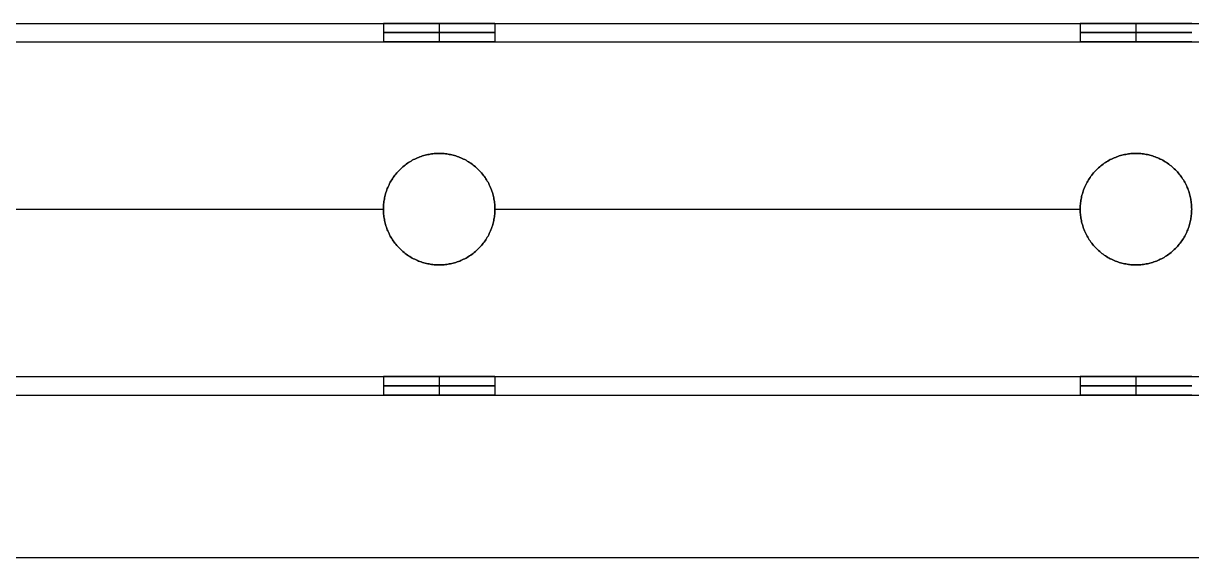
# Model space of a CAD drawing. Header units: millimetres. Extents: x -6529 to 809, y -8611 to 207.
# Drawn here: x -381.2 to -255.5, y -7953 to -7895.5 of the extents above; entities that cross this region are included whole.
import ezdxf

# ---------------------------------------------------------------- set-up
doc = ezdxf.new("R2010")
doc.units = ezdxf.units.MM
doc.header["$MEASUREMENT"] = 0
doc.layers.add('platen', color=7, linetype='Continuous', true_color=0x007f00)
doc.layers.add('staal', color=5, linetype='Continuous', true_color=0x0000ff)

# ---------------------------------------------------------------- blocks, each defined once
blk = doc.blocks.new('top plaat')
at = {"layer": 'platen'}
for p, q in [((0, -618), (1316, -618)), ((0, -618, 18), (1316, -618, 18))]:
    blk.add_line(p, q, dxfattribs=at)

msp = doc.modelspace()

# ---------------------------------------------------------------- linework, layer by layer
at = {"layer": 'staal'}
for p, q in [((-342.47, -7895.5, 1972), (-342.47, -7897.5, 1972)), ((-336.47, -7895.5, 1978), (-336.47, -7897.5, 1978)), ((-336.47, -7895.5, 1966), (-336.47, -7897.5, 1966)), ((-330.47, -7895.5, 1972), (-330.47, -7897.5, 1972)), ((-267.47, -7895.5, 1972), (-267.47, -7897.5, 1972)), ((-261.47, -7895.5, 1978), (-261.47, -7897.5, 1978)), ((-261.47, -7895.5, 1966), (-261.47, -7897.5, 1966)), ((-336.47, -7909.5, 1954), (-336.47, -7909.5, 1952)), ((-336.47, -7909.5, 1992), (-336.47, -7909.5, 1990)), ((-261.47, -7909.5, 1954), (-261.47, -7909.5, 1952)), ((-261.47, -7909.5, 1992), (-261.47, -7909.5, 1990)), ((-342.47, -7915.5, 1954), (-342.47, -7915.5, 1952)), ((-342.47, -7915.5, 1992), (-342.47, -7915.5, 1990)), ((-330.47, -7915.5, 1954), (-330.47, -7915.5, 1952)), ((-330.47, -7915.5, 1992), (-330.47, -7915.5, 1990)), ((-267.47, -7915.5, 1954), (-267.47, -7915.5, 1952)), ((-267.47, -7915.5, 1992), (-267.47, -7915.5, 1990)), ((-336.47, -7921.5, 1954), (-336.47, -7921.5, 1952)), ((-336.47, -7921.5, 1992), (-336.47, -7921.5, 1990)), ((-261.47, -7921.5, 1954), (-261.47, -7921.5, 1952)), ((-261.47, -7921.5, 1992), (-261.47, -7921.5, 1990)), ((-342.47, -7933.5, 1972), (-342.47, -7935.5, 1972)), ((-336.47, -7933.5, 1978), (-336.47, -7935.5, 1978)), ((-336.47, -7933.5, 1966), (-336.47, -7935.5, 1966)), ((-330.47, -7933.5, 1972), (-330.47, -7935.5, 1972)), ((-267.47, -7933.5, 1972), (-267.47, -7935.5, 1972)), ((-261.47, -7933.5, 1978), (-261.47, -7935.5, 1978)), ((-261.47, -7933.5, 1966), (-261.47, -7935.5, 1966))]:
    msp.add_line(p, q, dxfattribs=at)
for points in [[(-466.97, -7895.5, 1952), (-149.22, -7895.5, 1952), (168.53, -7895.5, 1952)], [(-466.97, -7895.5, 1992), (-149.22, -7895.5, 1992), (168.53, -7895.5, 1992)], [(-405.47, -7895.5, 1972), (-373.97, -7895.5, 1972), (-342.47, -7895.5, 1972)], [(-330.47, -7895.5, 1972), (-298.97, -7895.5, 1972), (-267.47, -7895.5, 1972)], [(-466.97, -7897.5, 1954), (-149.22, -7897.5, 1954), (168.53, -7897.5, 1954)], [(-466.97, -7897.5, 1990), (-149.22, -7897.5, 1990), (168.53, -7897.5, 1990)], [(-405.47, -7897.5, 1972), (-373.97, -7897.5, 1972), (-342.47, -7897.5, 1972)], [(-330.47, -7897.5, 1972), (-298.97, -7897.5, 1972), (-267.47, -7897.5, 1972)], [(-405.47, -7915.5, 1952), (-373.97, -7915.5, 1952), (-342.47, -7915.5, 1952)], [(-405.47, -7915.5, 1992), (-373.97, -7915.5, 1992), (-342.47, -7915.5, 1992)], [(-405.47, -7915.5, 1954), (-373.97, -7915.5, 1954), (-342.47, -7915.5, 1954)], [(-405.47, -7915.5, 1990), (-373.97, -7915.5, 1990), (-342.47, -7915.5, 1990)], [(-330.47, -7915.5, 1952), (-298.97, -7915.5, 1952), (-267.47, -7915.5, 1952)], [(-330.47, -7915.5, 1992), (-298.97, -7915.5, 1992), (-267.47, -7915.5, 1992)], [(-330.47, -7915.5, 1954), (-298.97, -7915.5, 1954), (-267.47, -7915.5, 1954)], [(-330.47, -7915.5, 1990), (-298.97, -7915.5, 1990), (-267.47, -7915.5, 1990)], [(-466.97, -7933.5, 1954), (-149.22, -7933.5, 1954), (168.53, -7933.5, 1954)], [(-466.97, -7933.5, 1990), (-149.22, -7933.5, 1990), (168.53, -7933.5, 1990)], [(-405.47, -7933.5, 1972), (-373.97, -7933.5, 1972), (-342.47, -7933.5, 1972)], [(-330.47, -7933.5, 1972), (-298.97, -7933.5, 1972), (-267.47, -7933.5, 1972)], [(-466.97, -7935.5, 1952), (-149.22, -7935.5, 1952), (168.53, -7935.5, 1952)], [(-466.97, -7935.5, 1992), (-149.22, -7935.5, 1992), (168.53, -7935.5, 1992)], [(-405.47, -7935.5, 1972), (-373.97, -7935.5, 1972), (-342.47, -7935.5, 1972)], [(-330.47, -7935.5, 1972), (-298.97, -7935.5, 1972), (-267.47, -7935.5, 1972)]]:
    msp.add_open_spline(points, degree=2, dxfattribs=at)
for points, weights, knots in [([(-336.47, -7895.5, 1978), (-330.47, -7895.5, 1978), (-330.47, -7895.5, 1972), (-330.47, -7895.5, 1966), (-336.47, -7895.5, 1966), (-342.47, -7895.5, 1966), (-342.47, -7895.5, 1972), (-342.47, -7895.5, 1978), (-336.47, -7895.5, 1978)], [1, 0.707106781187, 1, 0.707106781187, 1, 0.707106781187, 1, 0.707106781187, 1], [0, 0, 0, 7.853982, 7.853982, 15.707963, 15.707963, 23.561945, 23.561945, 31.415927, 31.415927, 31.415927]), ([(-261.47, -7895.5, 1978), (-255.47, -7895.5, 1978), (-255.47, -7895.5, 1972), (-255.47, -7895.5, 1966), (-261.47, -7895.5, 1966), (-267.47, -7895.5, 1966), (-267.47, -7895.5, 1972), (-267.47, -7895.5, 1978), (-261.47, -7895.5, 1978)], [1, 0.707106781187, 1, 0.707106781187, 1, 0.707106781187, 1, 0.707106781187, 1], [0, 0, 0, 7.853982, 7.853982, 15.707963, 15.707963, 23.561945, 23.561945, 31.415927, 31.415927, 31.415927]), ([(-336.47, -7896.5, 1978), (-330.47, -7896.5, 1978), (-330.47, -7896.5, 1972), (-330.47, -7896.5, 1966), (-336.47, -7896.5, 1966), (-342.47, -7896.5, 1966), (-342.47, -7896.5, 1972), (-342.47, -7896.5, 1978), (-336.47, -7896.5, 1978)], [1, 0.707106781187, 1, 0.707106781187, 1, 0.707106781187, 1, 0.707106781187, 1], [0, 0, 0, 7.853982, 7.853982, 15.707963, 15.707963, 23.561945, 23.561945, 31.415927, 31.415927, 31.415927]), ([(-261.47, -7896.5, 1978), (-255.47, -7896.5, 1978), (-255.47, -7896.5, 1972), (-255.47, -7896.5, 1966), (-261.47, -7896.5, 1966), (-267.47, -7896.5, 1966), (-267.47, -7896.5, 1972), (-267.47, -7896.5, 1978), (-261.47, -7896.5, 1978)], [1, 0.707106781187, 1, 0.707106781187, 1, 0.707106781187, 1, 0.707106781187, 1], [0, 0, 0, 7.853982, 7.853982, 15.707963, 15.707963, 23.561945, 23.561945, 31.415927, 31.415927, 31.415927]), ([(-336.47, -7897.5, 1978), (-342.47, -7897.5, 1978), (-342.47, -7897.5, 1972), (-342.47, -7897.5, 1966), (-336.47, -7897.5, 1966), (-330.47, -7897.5, 1966), (-330.47, -7897.5, 1972), (-330.47, -7897.5, 1978), (-336.47, -7897.5, 1978)], [1, 0.707106781187, 1, 0.707106781187, 1, 0.707106781187, 1, 0.707106781187, 1], [-31.415927, -31.415927, -31.415927, -23.561945, -23.561945, -15.707963, -15.707963, -7.853982, -7.853982, 0, 0, 0]), ([(-261.47, -7897.5, 1978), (-267.47, -7897.5, 1978), (-267.47, -7897.5, 1972), (-267.47, -7897.5, 1966), (-261.47, -7897.5, 1966), (-255.47, -7897.5, 1966), (-255.47, -7897.5, 1972), (-255.47, -7897.5, 1978), (-261.47, -7897.5, 1978)], [1, 0.707106781187, 1, 0.707106781187, 1, 0.707106781187, 1, 0.707106781187, 1], [-31.415927, -31.415927, -31.415927, -23.561945, -23.561945, -15.707963, -15.707963, -7.853982, -7.853982, 0, 0, 0]), ([(-336.47, -7921.5, 1952), (-342.47, -7921.5, 1952), (-342.47, -7915.5, 1952), (-342.47, -7909.5, 1952), (-336.47, -7909.5, 1952), (-330.47, -7909.5, 1952), (-330.47, -7915.5, 1952), (-330.47, -7921.5, 1952), (-336.47, -7921.5, 1952)], [1, 0.707106781187, 1, 0.707106781187, 1, 0.707106781187, 1, 0.707106781187, 1], [-31.415927, -31.415927, -31.415927, -23.561945, -23.561945, -15.707963, -15.707963, -7.853982, -7.853982, 0, 0, 0]), ([(-336.47, -7921.5, 1992), (-330.47, -7921.5, 1992), (-330.47, -7915.5, 1992), (-330.47, -7909.5, 1992), (-336.47, -7909.5, 1992), (-342.47, -7909.5, 1992), (-342.47, -7915.5, 1992), (-342.47, -7921.5, 1992), (-336.47, -7921.5, 1992)], [1, 0.707106781187, 1, 0.707106781187, 1, 0.707106781187, 1, 0.707106781187, 1], [0, 0, 0, 7.853982, 7.853982, 15.707963, 15.707963, 23.561945, 23.561945, 31.415927, 31.415927, 31.415927]), ([(-336.47, -7921.5, 1954), (-330.47, -7921.5, 1954), (-330.47, -7915.5, 1954), (-330.47, -7909.5, 1954), (-336.47, -7909.5, 1954), (-342.47, -7909.5, 1954), (-342.47, -7915.5, 1954), (-342.47, -7921.5, 1954), (-336.47, -7921.5, 1954)], [1, 0.707106781187, 1, 0.707106781187, 1, 0.707106781187, 1, 0.707106781187, 1], [0, 0, 0, 7.853982, 7.853982, 15.707963, 15.707963, 23.561945, 23.561945, 31.415927, 31.415927, 31.415927]), ([(-336.47, -7921.5, 1990), (-342.47, -7921.5, 1990), (-342.47, -7915.5, 1990), (-342.47, -7909.5, 1990), (-336.47, -7909.5, 1990), (-330.47, -7909.5, 1990), (-330.47, -7915.5, 1990), (-330.47, -7921.5, 1990), (-336.47, -7921.5, 1990)], [1, 0.707106781187, 1, 0.707106781187, 1, 0.707106781187, 1, 0.707106781187, 1], [-31.415927, -31.415927, -31.415927, -23.561945, -23.561945, -15.707963, -15.707963, -7.853982, -7.853982, 0, 0, 0]), ([(-336.47, -7921.5, 1953), (-330.47, -7921.5, 1953), (-330.47, -7915.5, 1953), (-330.47, -7909.5, 1953), (-336.47, -7909.5, 1953), (-342.47, -7909.5, 1953), (-342.47, -7915.5, 1953), (-342.47, -7921.5, 1953), (-336.47, -7921.5, 1953)], [1, 0.707106781187, 1, 0.707106781187, 1, 0.707106781187, 1, 0.707106781187, 1], [0, 0, 0, 7.853982, 7.853982, 15.707963, 15.707963, 23.561945, 23.561945, 31.415927, 31.415927, 31.415927]), ([(-336.47, -7921.5, 1991), (-330.47, -7921.5, 1991), (-330.47, -7915.5, 1991), (-330.47, -7909.5, 1991), (-336.47, -7909.5, 1991), (-342.47, -7909.5, 1991), (-342.47, -7915.5, 1991), (-342.47, -7921.5, 1991), (-336.47, -7921.5, 1991)], [1, 0.707106781187, 1, 0.707106781187, 1, 0.707106781187, 1, 0.707106781187, 1], [0, 0, 0, 7.853982, 7.853982, 15.707963, 15.707963, 23.561945, 23.561945, 31.415927, 31.415927, 31.415927]), ([(-261.47, -7921.5, 1952), (-267.47, -7921.5, 1952), (-267.47, -7915.5, 1952), (-267.47, -7909.5, 1952), (-261.47, -7909.5, 1952), (-255.47, -7909.5, 1952), (-255.47, -7915.5, 1952), (-255.47, -7921.5, 1952), (-261.47, -7921.5, 1952)], [1, 0.707106781187, 1, 0.707106781187, 1, 0.707106781187, 1, 0.707106781187, 1], [-31.415927, -31.415927, -31.415927, -23.561945, -23.561945, -15.707963, -15.707963, -7.853982, -7.853982, 0, 0, 0]), ([(-261.47, -7921.5, 1992), (-255.47, -7921.5, 1992), (-255.47, -7915.5, 1992), (-255.47, -7909.5, 1992), (-261.47, -7909.5, 1992), (-267.47, -7909.5, 1992), (-267.47, -7915.5, 1992), (-267.47, -7921.5, 1992), (-261.47, -7921.5, 1992)], [1, 0.707106781187, 1, 0.707106781187, 1, 0.707106781187, 1, 0.707106781187, 1], [0, 0, 0, 7.853982, 7.853982, 15.707963, 15.707963, 23.561945, 23.561945, 31.415927, 31.415927, 31.415927]), ([(-261.47, -7921.5, 1954), (-255.47, -7921.5, 1954), (-255.47, -7915.5, 1954), (-255.47, -7909.5, 1954), (-261.47, -7909.5, 1954), (-267.47, -7909.5, 1954), (-267.47, -7915.5, 1954), (-267.47, -7921.5, 1954), (-261.47, -7921.5, 1954)], [1, 0.707106781187, 1, 0.707106781187, 1, 0.707106781187, 1, 0.707106781187, 1], [0, 0, 0, 7.853982, 7.853982, 15.707963, 15.707963, 23.561945, 23.561945, 31.415927, 31.415927, 31.415927]), ([(-261.47, -7921.5, 1990), (-267.47, -7921.5, 1990), (-267.47, -7915.5, 1990), (-267.47, -7909.5, 1990), (-261.47, -7909.5, 1990), (-255.47, -7909.5, 1990), (-255.47, -7915.5, 1990), (-255.47, -7921.5, 1990), (-261.47, -7921.5, 1990)], [1, 0.707106781187, 1, 0.707106781187, 1, 0.707106781187, 1, 0.707106781187, 1], [-31.415927, -31.415927, -31.415927, -23.561945, -23.561945, -15.707963, -15.707963, -7.853982, -7.853982, 0, 0, 0]), ([(-261.47, -7921.5, 1953), (-255.47, -7921.5, 1953), (-255.47, -7915.5, 1953), (-255.47, -7909.5, 1953), (-261.47, -7909.5, 1953), (-267.47, -7909.5, 1953), (-267.47, -7915.5, 1953), (-267.47, -7921.5, 1953), (-261.47, -7921.5, 1953)], [1, 0.707106781187, 1, 0.707106781187, 1, 0.707106781187, 1, 0.707106781187, 1], [0, 0, 0, 7.853982, 7.853982, 15.707963, 15.707963, 23.561945, 23.561945, 31.415927, 31.415927, 31.415927]), ([(-261.47, -7921.5, 1991), (-255.47, -7921.5, 1991), (-255.47, -7915.5, 1991), (-255.47, -7909.5, 1991), (-261.47, -7909.5, 1991), (-267.47, -7909.5, 1991), (-267.47, -7915.5, 1991), (-267.47, -7921.5, 1991), (-261.47, -7921.5, 1991)], [1, 0.707106781187, 1, 0.707106781187, 1, 0.707106781187, 1, 0.707106781187, 1], [0, 0, 0, 7.853982, 7.853982, 15.707963, 15.707963, 23.561945, 23.561945, 31.415927, 31.415927, 31.415927]), ([(-336.47, -7933.5, 1978), (-330.47, -7933.5, 1978), (-330.47, -7933.5, 1972), (-330.47, -7933.5, 1966), (-336.47, -7933.5, 1966), (-342.47, -7933.5, 1966), (-342.47, -7933.5, 1972), (-342.47, -7933.5, 1978), (-336.47, -7933.5, 1978)], [1, 0.707106781187, 1, 0.707106781187, 1, 0.707106781187, 1, 0.707106781187, 1], [0, 0, 0, 7.853982, 7.853982, 15.707963, 15.707963, 23.561945, 23.561945, 31.415927, 31.415927, 31.415927]), ([(-261.47, -7933.5, 1978), (-255.47, -7933.5, 1978), (-255.47, -7933.5, 1972), (-255.47, -7933.5, 1966), (-261.47, -7933.5, 1966), (-267.47, -7933.5, 1966), (-267.47, -7933.5, 1972), (-267.47, -7933.5, 1978), (-261.47, -7933.5, 1978)], [0.999999860338, 0.707106851018, 1, 0.707106781187, 1, 0.707106781187, 1, 0.707106851018, 0.999999860338], [0, 0, 0, 7.853981, 7.853981, 15.707963, 15.707963, 23.561946, 23.561946, 31.415927, 31.415927, 31.415927]), ([(-336.47, -7934.5, 1978), (-330.47, -7934.5, 1978), (-330.47, -7934.5, 1972), (-330.47, -7934.5, 1966), (-336.47, -7934.5, 1966), (-342.47, -7934.5, 1966), (-342.47, -7934.5, 1972), (-342.47, -7934.5, 1978), (-336.47, -7934.5, 1978)], [1, 0.707106781187, 1, 0.707106781187, 1, 0.707106781187, 1, 0.707106781187, 1], [0, 0, 0, 7.853982, 7.853982, 15.707963, 15.707963, 23.561945, 23.561945, 31.415927, 31.415927, 31.415927]), ([(-261.47, -7934.5, 1978), (-255.47, -7934.5, 1978), (-255.47, -7934.5, 1972), (-255.47, -7934.5, 1966), (-261.47, -7934.5, 1966), (-267.47, -7934.5, 1966), (-267.47, -7934.5, 1972), (-267.47, -7934.5, 1978), (-261.47, -7934.5, 1978)], [1, 0.707106781187, 1, 0.707106781187, 1, 0.707106781187, 1, 0.707106781187, 1], [0, 0, 0, 7.853982, 7.853982, 15.707963, 15.707963, 23.561945, 23.561945, 31.415927, 31.415927, 31.415927]), ([(-336.47, -7935.5, 1978), (-342.47, -7935.5, 1978), (-342.47, -7935.5, 1972), (-342.47, -7935.5, 1966), (-336.47, -7935.5, 1966), (-330.47, -7935.5, 1966), (-330.47, -7935.5, 1972), (-330.47, -7935.5, 1978), (-336.47, -7935.5, 1978)], [1, 0.707106781187, 1, 0.707106781187, 1, 0.707106781187, 1, 0.707106781187, 1], [-31.415927, -31.415927, -31.415927, -23.561945, -23.561945, -15.707963, -15.707963, -7.853982, -7.853982, 0, 0, 0]), ([(-261.47, -7935.5, 1978), (-267.47, -7935.5, 1978), (-267.47, -7935.5, 1972), (-267.47, -7935.5, 1966), (-261.47, -7935.5, 1966), (-255.47, -7935.5, 1966), (-255.47, -7935.5, 1972), (-255.47, -7935.5, 1978), (-261.47, -7935.5, 1978)], [1, 0.707106781187, 1, 0.707106781187, 1, 0.707106781187, 1, 0.707106781187, 1], [-31.415927, -31.415927, -31.415927, -23.561945, -23.561945, -15.707963, -15.707963, -7.853982, -7.853982, 0, 0, 0])]:
    msp.add_rational_spline(points, weights, degree=2, knots=knots, dxfattribs=at)

# ---------------------------------------------------------------- block references
at = {"layer": 'platen'}
msp.add_blockref('top plaat', (-506.97, -7335, 1992), dxfattribs=at)

doc.saveas('drawing.dxf')
